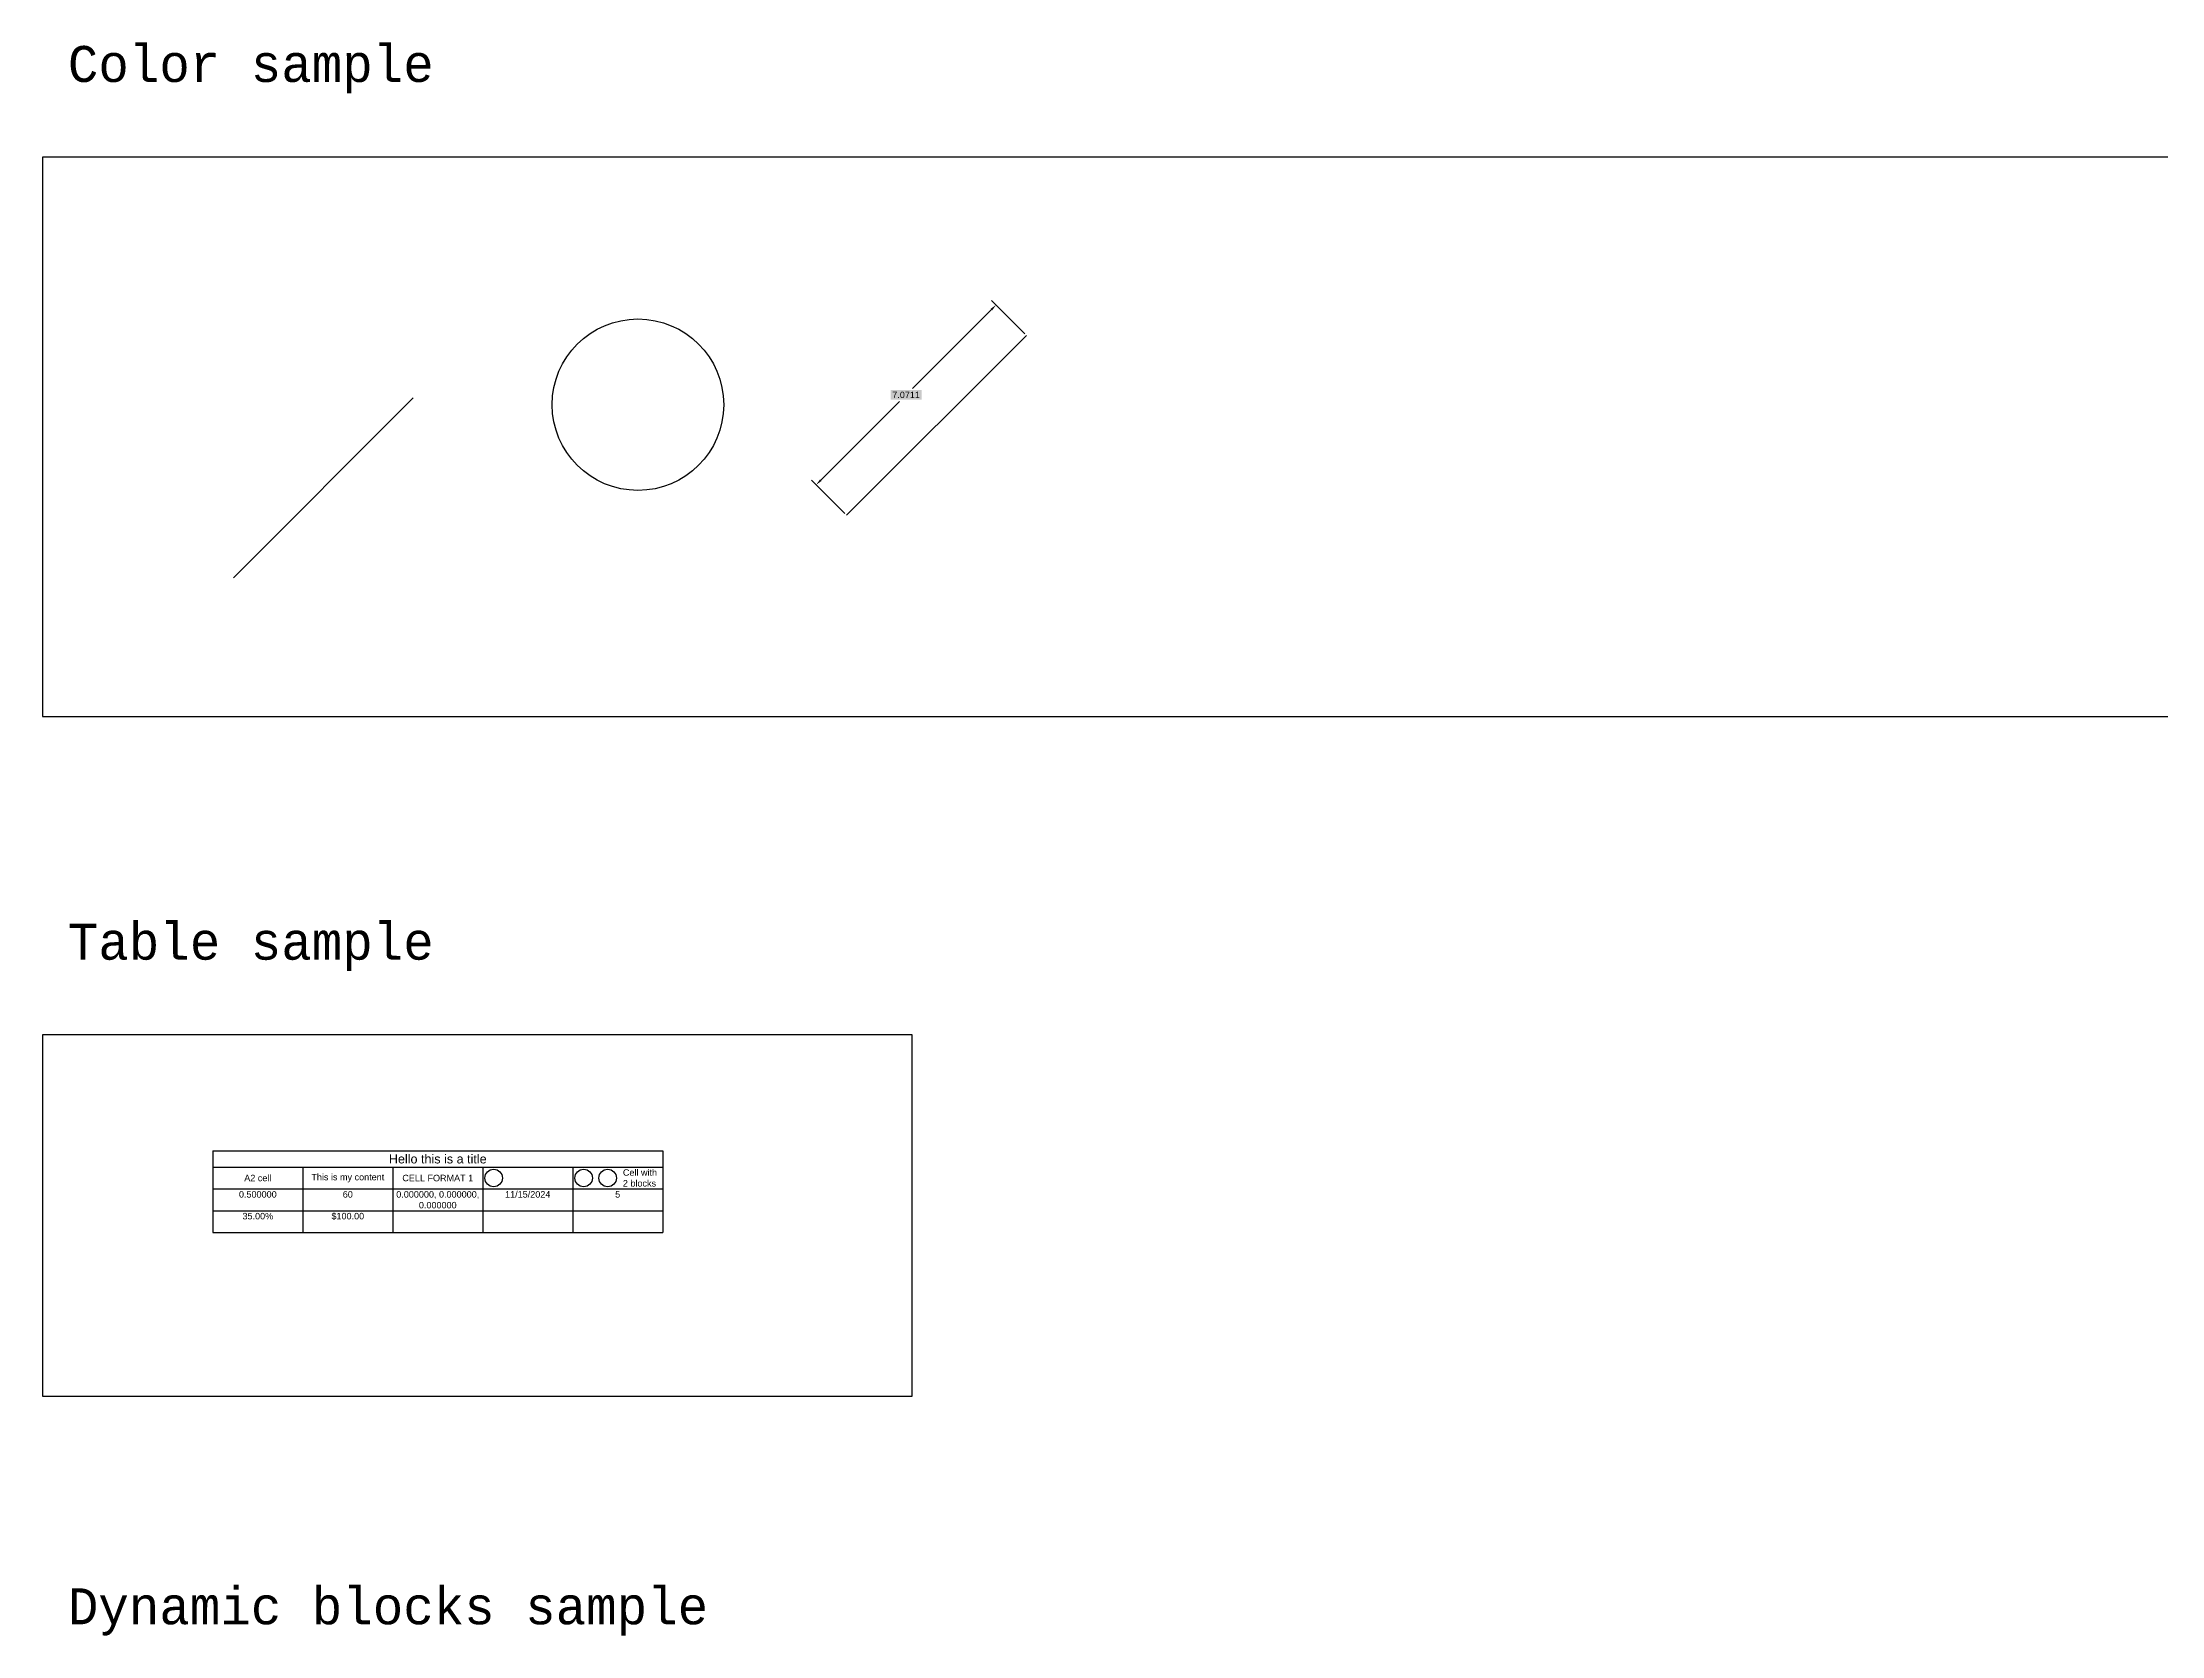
# Model space of a CAD drawing. Header units: inches. Extents: x 0 to 1852, y -566 to 111.
# Drawn here: x 13.7 to 72.5, y -154.2 to -109.9 of the extents above; entities that cross this region are included whole.
import ezdxf

# ---------------------------------------------------------------- set-up
doc = ezdxf.new("R2010")
doc.units = ezdxf.units.IN
doc.header["$MEASUREMENT"] = 0
doc.header["$PDMODE"] = 34
doc.header["$PDSIZE"] = 0.1
doc.styles.add('custom_text_style', font='consola.ttf')
doc.styles.get("Standard").update_dxf_attribs({"font": 'arial.ttf'})
doc.dimstyles.new('custom_dim_style', dxfattribs={"dimtxt": 0.18, "dimasz": 0.18, "dimexe": 0.18, "dimexo": 0.0625, "dimgap": 0.09, "dimtad": 0, "dimtih": 1, "dimtoh": 1, "dimdec": 4, "dimzin": 0, "dimdsep": 46, "dimtxsty": 'Standard', "dimcen": 0.09, "dimclrd": 86, "dimclre": 183, "dimclrt": 151, "dimadec": 0, "dimazin": 0, "dimtfac": 1, "dimtdec": 4, "dimtofl": 0, "dimtmove": 0, "dimatfit": 3, "dimfxl": 1, "dimtfill": 2, "dimtfillclr": 97, "dimtolj": 1, "dimtzin": 0, "dimarcsym": 0})

# ---------------------------------------------------------------- blocks, each defined once
blk = doc.blocks.new('*D14')
at = {"color": 183, "lineweight": -2, "true_color": 0x803dc2, "transparency": 16777216}
for p, q in [((40.956, -117.995), (40.028, -117.067)), ((35.956, -122.995), (35.028, -122.067))]:
    blk.add_line(p, q, dxfattribs=at)
at = {"color": 86, "lineweight": -2, "true_color": 0x2c881b, "transparency": 16777216}
for p, q in [((40.028, -117.321), (37.837, -119.512)), ((35.282, -122.067), (37.473, -119.876))]:
    blk.add_line(p, q, dxfattribs=at)
at = {"color": 86, "true_color": 0x2c881b, "transparency": 16777216}
for points in [[(40.006, -117.3), (40.049, -117.342), (40.155, -117.194)], [(35.261, -122.046), (35.303, -122.088), (35.155, -122.194)]]:
    blk.add_solid(points, dxfattribs=at)
at = {"layer": 'Defpoints', "color": 0, "transparency": 16777216}
for p in [(40.155, -117.194), (41, -118.039), (36, -123.039)]:
    blk.add_point(p, dxfattribs=at)
at = {"color": 151, "true_color": 0x50b3ff, "transparency": 16777216, "insert": (37.655, -119.694), "char_height": 0.18, "attachment_point": 5, "bg_fill": 1, "box_fill_scale": 1.25, "bg_fill_color": 97, "bg_fill_true_color": 3568962, "bg_fill_transparency": 0}
blk.add_mtext('\\A1;7.0711', dxfattribs=at)
blk = doc.blocks.new('my_block')
blk.add_circle((163.2, 43.9), 40.8)
blk = doc.blocks.new('*U25')
at = {"color": 0, "transparency": 16777216, "xscale": 0.0059638804853486, "yscale": 0.0059638804853486, "zscale": 0.0059638804853486}
for p in [(9.33, -1.019), (9.997, -1.019)]:
    blk.add_blockref('my_block', p, dxfattribs=at)
at = {"color": 0, "transparency": 16777216, "insert": (11.394, -0.513), "char_height": 0.18, "width": 1.02063, "attachment_point": 1}
blk.add_mtext('Cell with 2 blocks', dxfattribs=at)
blk = doc.blocks.new('*T16')
at = {"color": 0, "linetype": 'ByBlock', "lineweight": -2, "transparency": 16777216}
for p, q in [((0, 0), (12.5, 0)), ((0, 0), (0, -2.269)), ((12.5, 0), (12.5, -2.269)), ((0, -0.453), (12.5, -0.453)), ((2.5, -0.453), (2.5, -2.269)), ((5, -0.453), (5, -2.269)), ((7.5, -0.453), (7.5, -2.269)), ((10, -0.453), (10, -2.269)), ((0, -1.06), (12.5, -1.06)), ((0, -1.665), (12.5, -1.665)), ((0, -2.269), (12.5, -2.269))]:
    blk.add_line(p, q, dxfattribs=at)
at = {"color": 0, "transparency": 16777216, "xscale": 0.0059638804853486, "yscale": 0.0059638804853486, "zscale": 0.0059638804853486}
blk.add_blockref('my_block', (6.83, -1.019), dxfattribs=at)
at = {"color": 0, "transparency": 16777216}
blk.add_blockref('*U25', (0, 0), dxfattribs=at)
for s, insert, char_height, width, attachment_point in [('Hello this is a title', (6.25, -0.227), 0.25, 12.38, 5), ('0.500000', (1.25, -1.12), 0.18, 2.38, 2), ('A2 cell', (1.25, -0.757), 0.18, 2.38, 5), ('This is my content', (3.75, -0.757), 0.18, 2.38, 5), ('60', (3.75, -1.12), 0.18, 2.38, 2), ('0.000000, 0.000000, 0.000000', (6.25, -1.12), 0.18, 2.38, 2), ('CELL FORMAT 1', (6.25, -0.757), 0.18, 2.38, 5), ('11/15/2024', (8.75, -1.12), 0.18, 2.38, 2), ('5', (11.25, -1.12), 0.18, 2.38, 2), ('35.00%', (1.25, -1.725), 0.18, 2.38, 2), ('$100.00', (3.75, -1.725), 0.18, 2.38, 2)]:
    blk.add_mtext(s, dxfattribs=dict(at, insert=insert, char_height=char_height, width=width, attachment_point=attachment_point))

msp = doc.modelspace()

# ---------------------------------------------------------------- linework, layer by layer
at = {"color": 82, "true_color": 0x34c918}
for p, q in [((35.99987, -123.03903), (40.99987, -118.03903)), ((18.96131, -124.77494), (23.96131, -119.77494))]:
    msp.add_line(p, q, dxfattribs=at)
for points in [[(13.65383, -113.08506), (13.65383, -128.63324), (134.92624, -128.63324), (134.92624, -113.08506)], [(13.65383, -137.4806), (13.65383, -147.52376), (37.82237, -147.52376), (37.82237, -137.4806)]]:
    msp.add_lwpolyline(points, close=True)
at = {"color": 42, "true_color": 0xe29000}
msp.add_circle((30.20357, -119.96687), 2.38284, dxfattribs=at)

# ---------------------------------------------------------------- block references
msp.add_blockref('*T16', (18.39058, -140.70433))

# ---------------------------------------------------------------- texts
at = {"style": 'custom_text_style'}
for s, p in [('Color sample', (14.36167, -110.99654)), ('Table sample', (14.36167, -135.39208)), ('Dynamic blocks sample', (14.36167, -153.86373))]:
    msp.add_text(s, height=1, dxfattribs=at).set_placement(p)

# ---------------------------------------------------------------- dimensions: what is measured, and where the dimension line sits
at = {"color": 193, "true_color": 0x9b42ec}
dim = msp.add_aligned_dim(p1=(35.99987, -123.03903), p2=(40.99987, -118.03903), distance=1.19506, dimstyle='custom_dim_style', dxfattribs=at)
dim.commit()
dim.dimension.update_dxf_attribs({"geometry": '*D14', "text_midpoint": (37.65484, -119.69399)})

doc.saveas('drawing.dxf')
